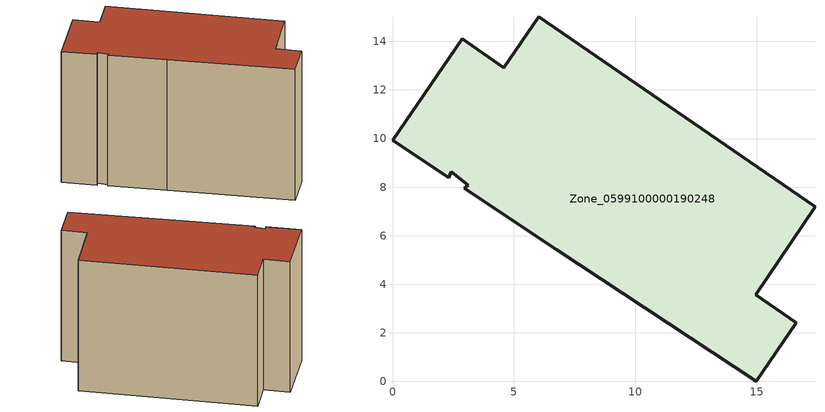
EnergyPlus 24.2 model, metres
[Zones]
Zone_0599100000190248
 floor ground (C_G): 3.11,8.07 2.42,8.64 2.31,8.39 0,9.93 2.87,14.1 4.58,12.92 6.03,15.02 17.4,7.2 14.96,3.57 16.62,2.41 14.98,0 6.77,5.42 2.96,7.96 z0
 wall outside (C_F): 14.98,0 16.62,2.41 14.96,3.57 17.4,7.2 6.03,15.02 4.58,12.92 2.87,14.1 0,9.93 2.31,8.39 2.42,8.64 3.11,8.07 2.96,7.96 6.77,5.42 14.98,0 z0:11.31
 roof outside (C_R): 0,9.93 2.31,8.39 2.42,8.64 3.11,8.07 2.96,7.96 6.77,5.42 14.98,0 16.62,2.41 14.96,3.57 17.4,7.2 6.03,15.02 4.58,12.92 2.87,14.1 z11.31
[BUILDING]
Pand.0599100000190248: North Axis=0; Terrain=City; Loads Convergence Tolerance Value=0.04; Temperature Convergence Tolerance Value=0.4; Solar Distribution=FullExterior; Maximum Number of Warmup Days=25; Minimum Number of Warmup Days=1
[Site:Location]
Rotterdam.The.Hague.AP_ZH_NLD Design_Conditions: Latitude=51.96; Longitude=4.45; Time Zone=1; Elevation=-4.5
[SITE:GROUNDTEMPERATURE:BUILDINGSURFACE]
18, 18, 18, 18, 18, 18, 18, 18, 18, 18, 18, 18
[MATERIAL] Thermal Absorptance=0.9; Solar Absorptance=0.7; Visible Absorptance=0.7
Name | Roughness | Thickness | Conductivity | Density | Specific Heat
G.TC.1946 | MediumSmooth | 0.15 | 1 | 540 | 1210
F.TC.1946 | Rough | 0.3 | 0.857143 | 1920 | 840
R.TC.1946 | MediumRough | 0.2 | 0.909091 | 1500 | 1000
[CONSTRUCTION]
C_G: G.TC.1946
C_F: F.TC.1946
C_R: R.TC.1946
[ZONE]
Zone_0599100000190248: Type=1; Multiplier=1; Ceiling Height=Autocalculate; Volume=Autocalculate; Floor Area=autocalculate; Part of Total Floor Area=Yes
[ZONEINFILTRATION:DESIGNFLOWRATE]
Infil_Zone_0599100000190248: Zone or ZoneList or Space or SpaceList=Zone_0599100000190248; Schedule=AlwaysOn; Design Flow Rate Calculation Method=Flow/Area; Flow Rate per Floor Area=0.003; Constant Term Coefficient=1; Temperature Term Coefficient=0; Velocity Term Coefficient=0; Velocity Squared Term Coefficient=0
[HVACTEMPLATE:ZONE:IDEALLOADSAIRSYSTEM]
Zone_0599100000190248: Maximum Heating Supply Air Temperature=50; Minimum Cooling Supply Air Temperature=13; Maximum Heating Supply Air Humidity Ratio=0.0156; Minimum Cooling Supply Air Humidity Ratio=0.0077; Heating Limit=NoLimit; Cooling Limit=NoLimit; Dehumidification Control Type=ConstantSensibleHeatRatio; Cooling Sensible Heat Ratio=0.7; Dehumidification Setpoint=60; Humidification Control Type=None; Humidification Setpoint=30; Outdoor Air Method=None; Outdoor Air Flow Rate per Person=0.00944; Outdoor Air Flow Rate per Zone Floor Area=0; Outdoor Air Flow Rate per Zone=0; Demand Controlled Ventilation Type=None; Outdoor Air Economizer Type=NoEconomizer; Heat Recovery Type=None; Sensible Heat Recovery Effectiveness=0.7; Latent Heat Recovery Effectiveness=0.65
[ZONECONTROL:THERMOSTAT]
ThermostatControl_Zone_0599100000190248: Zone or ZoneList=Zone_0599100000190248; Control Type Schedule=DualSetpointControlType; Control 1=Thermostat_Zone_0599100000190248; Temperature Difference Between Cutout And Setpoint=0
[THERMOSTATSETPOINT:DUALSETPOINT]
Thermostat_Zone_0599100000190248: Heating Setpoint Temperature Schedule=HeatingSetpoint_Zone_0599100000190248; Cooling Setpoint Temperature Schedule=CoolingSetpoint_Zone_0599100000190248
[SCHEDULE:COMPACT]
HeatingSetpoint_Zone_0599100000190248: Through: 12/31, For: AllDays, Until: 24:00, 21
CoolingSetpoint_Zone_0599100000190248: Through: 12/31, For: AllDays, Until: 24:00, 24
DualSetpointControlType: Through: 12/31, For: AllDays, Until: 24:00, 4
AlwaysOn: Through: 12/31, For: AllDays, Until: 24:00, 1
